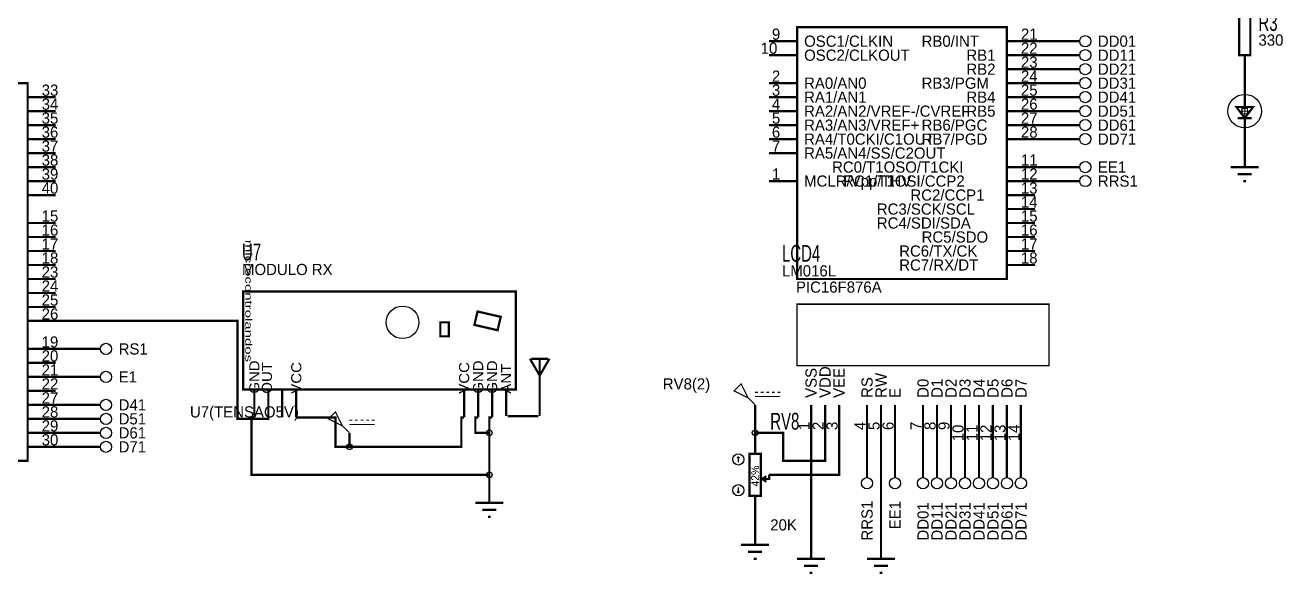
# Model space of a CAD drawing. Header units: inches. Extents: x -7.8 to 7.7, y -4.7 to 4.7.
# Drawn here: x -1.62 to 7.37, y -4.71 to -0.79 of the extents above; entities that cross this region are included whole.
import ezdxf

# ---------------------------------------------------------------- set-up
doc = ezdxf.new("R2010")
doc.units = ezdxf.units.IN
doc.layers.get('0').update_dxf_attribs({"linetype": 'CONTINUOUS'})
doc.layers.add('1', color=1, linetype='CONTINUOUS')

msp = doc.modelspace()

# ---------------------------------------------------------------- linework, layer by layer
for points, const_width in [([(7.06, -1), (7.14, -1), (7.14, -0.7), (7.06, -0.7), (7.06, -1)], 0.016), ([(3.9, -2.6), (5.4, -2.6), (5.4, -0.8), (3.9, -0.8), (3.9, -2.6)], 0.016), ([(3.7, -0.9), (3.9, -0.9)], 0.016), ([(5.6, -0.9), (5.4, -0.9)], 0.016), ([(5.8, -0.9), (5.6, -0.9)], 0.016), ([(5.92, -0.9), (5.8, -0.9)], 0.016), ([(3.7, -1), (3.9, -1)], 0.016), ([(5.6, -1), (5.4, -1)], 0.016), ([(5.8, -1), (5.6, -1)], 0.016), ([(5.92, -1), (5.8, -1)], 0.016), ([(7.1, -1.1), (7.1, -1)], 0.016), ([(5.6, -1.1), (5.4, -1.1)], 0.016), ([(5.8, -1.1), (5.6, -1.1)], 0.016), ([(5.92, -1.1), (5.8, -1.1)], 0.016), ([(7.1, -1.1), (7.1, -1.2)], 0.016), ([(-3.1, -3.9), (-1.6, -3.9), (-1.6, -1.2), (-3.1, -1.2), (-3.1, -3.9)], 0.016), ([(3.7, -1.2), (3.9, -1.2)], 0.016), ([(5.6, -1.2), (5.4, -1.2)], 0.016), ([(5.8, -1.2), (5.6, -1.2)], 0.016), ([(5.92, -1.2), (5.8, -1.2)], 0.016), ([(7.1, -1.2), (7.1, -1.3)], 0.016), ([(-1.4, -1.3), (-1.6, -1.3)], 0.016), ([(3.7, -1.3), (3.9, -1.3)], 0.016), ([(5.6, -1.3), (5.4, -1.3)], 0.016), ([(5.8, -1.3), (5.6, -1.3)], 0.016), ([(5.92, -1.3), (5.8, -1.3)], 0.016), ([(7.1, -1.28), (7.1, -1.37)], 0.016), ([(-1.4, -1.4), (-1.6, -1.4)], 0.016), ([(3.7, -1.4), (3.9, -1.4)], 0.016), ([(5.6, -1.4), (5.4, -1.4)], 0.016), ([(5.8, -1.4), (5.6, -1.4)], 0.016), ([(5.92, -1.4), (5.8, -1.4)], 0.016), ([(7.1, -1.45), (7.04, -1.37), (7.16, -1.37), (7.1, -1.45)], 0.015), ([(7.14, -1.4), (7.06, -1.4)], 0.008), ([(7.08, -1.42), (7.12, -1.42), (7.12, -1.38), (7.08, -1.38), (7.08, -1.42)], 0.008), ([(7.1, -1.36), (7.1, -1.44)], 0.008), ([(-1.4, -1.5), (-1.6, -1.5)], 0.016), ([(3.7, -1.5), (3.9, -1.5)], 0.016), ([(5.6, -1.5), (5.4, -1.5)], 0.016), ([(5.8, -1.5), (5.6, -1.5)], 0.016), ([(5.92, -1.5), (5.8, -1.5)], 0.016), ([(7.15, -1.45), (7.05, -1.45)], 0.015), ([(7.1, -1.45), (7.1, -1.52)], 0.016), ([(7.1, -1.6), (7.1, -1.5)], 0.016), ([(-1.4, -1.6), (-1.6, -1.6)], 0.016), ([(3.7, -1.6), (3.9, -1.6)], 0.016), ([(5.6, -1.6), (5.4, -1.6)], 0.016), ([(5.8, -1.6), (5.6, -1.6)], 0.016), ([(5.92, -1.6), (5.8, -1.6)], 0.016), ([(7.1, -1.7), (7.1, -1.6)], 0.016), ([(-1.4, -1.7), (-1.6, -1.7)], 0.016), ([(3.7, -1.7), (3.9, -1.7)], 0.016), ([(7.1, -1.7), (7.1, -1.8)], 0.016), ([(-1.4, -1.8), (-1.6, -1.8)], 0.016), ([(5.6, -1.8), (5.4, -1.8)], 0.016), ([(5.8, -1.8), (5.6, -1.8)], 0.016), ([(5.92, -1.8), (5.8, -1.8)], 0.016), ([(7, -1.8), (7.2, -1.8)], 0.016), ([(7.05, -1.85), (7.15, -1.85)], 0.016), ([(-1.4, -1.9), (-1.6, -1.9)], 0.016), ([(3.7, -1.9), (3.9, -1.9)], 0.016), ([(5.6, -1.9), (5.4, -1.9)], 0.016), ([(5.8, -1.9), (5.6, -1.9)], 0.016), ([(5.92, -1.9), (5.8, -1.9)], 0.016), ([(7.09, -1.9), (7.11, -1.9)], 0.016), ([(-1.4, -2), (-1.6, -2)], 0.016), ([(5.6, -2), (5.4, -2)], 0.016), ([(5.6, -2.1), (5.4, -2.1)], 0.016), ([(-1.4, -2.2), (-1.6, -2.2)], 0.016), ([(5.6, -2.2), (5.4, -2.2)], 0.016), ([(-1.4, -2.3), (-1.6, -2.3)], 0.016), ([(5.6, -2.3), (5.4, -2.3)], 0.016), ([(-1.4, -2.4), (-1.6, -2.4)], 0.016), ([(5.6, -2.4), (5.4, -2.4)], 0.016), ([(-1.4, -2.5), (-1.6, -2.5)], 0.016), ([(5.6, -2.5), (5.4, -2.5)], 0.016), ([(-1.4, -2.6), (-1.6, -2.6)], 0.016), ([(-1.4, -2.7), (-1.6, -2.7)], 0.016), ([(-0.06, -3.39), (1.89, -3.39), (1.89, -2.69), (-0.06, -2.69), (-0.06, -3.39)], 0.016), ([(3.9, -3.22), (5.7, -3.22), (5.7, -2.78), (3.9, -2.78), (3.9, -3.22)], 0.01), ([(-1.4, -2.8), (-1.6, -2.8)], 0.016), ([(1.5936, -2.9282), (1.7592, -2.9664), (1.7813, -2.8707), (1.6157, -2.8324), (1.5936, -2.9282)], 0.016), ([(-1.4, -2.9), (-1.6, -2.9)], 0.016), ([(-1.4, -2.9), (-0.1, -2.9), (-0.1, -3.6), (0.12, -3.6), (0.12, -3.59)], 0.016), ([(1.35, -3.01), (1.41, -3.01), (1.41, -2.91), (1.35, -2.91), (1.35, -3.01)], 0.016), ([(-1.4, -3.1), (-1.6, -3.1)], 0.016), ([(-1.2, -3.1), (-1.4, -3.1)], 0.016), ([(-1.08, -3.1), (-1.2, -3.1)], 0.016), ([(-1.4, -3.2), (-1.6, -3.2)], 0.016), ([(2.06, -3.58), (2.06, -3.29), (1.99, -3.17)], 0.016), ([(2, -3.17), (2.12, -3.17)], 0.016), ([(2.06, -3.29), (2.13, -3.17)], 0.016), ([(2.06, -3.28), (2.06, -3.17)], 0.016), ([(-1.4, -3.3), (-1.6, -3.3)], 0.016), ([(-1.2, -3.3), (-1.4, -3.3)], 0.016), ([(-1.08, -3.3), (-1.2, -3.3)], 0.016), ([(-1.4, -3.4), (-1.6, -3.4)], 0.016), ([(0.02, -3.59), (0.02, -3.39)], 0.016), ([(0.12, -3.59), (0.12, -3.39)], 0.016), ([(0.22, -3.59), (0.22, -3.39)], 0.016), ([(0.32, -3.59), (0.32, -3.39)], 0.016), ([(1.52, -3.59), (1.52, -3.39)], 0.016), ([(1.62, -3.59), (1.62, -3.39)], 0.016), ([(1.72, -3.59), (1.72, -3.39)], 0.016), ([(1.82, -3.39), (1.82, -3.58)], 0.016), ([(3.55, -3.45), (3.45, -3.4), (3.5, -3.35), (3.55, -3.45)], 0.008), ([(3.6, -3.41), (3.62, -3.41)], 0.008), ([(3.64, -3.41), (3.66, -3.41)], 0.008), ([(3.68, -3.41), (3.7, -3.41)], 0.008), ([(3.72, -3.41), (3.74, -3.41)], 0.008), ([(3.76, -3.41), (3.78, -3.41)], 0.008), ([(-1.4, -3.5), (-1.6, -3.5)], 0.016), ([(-1.2, -3.5), (-1.4, -3.5)], 0.016), ([(-1.08, -3.5), (-1.2, -3.5)], 0.016), ([(3.6, -3.5), (3.55, -3.45)], 0.008), ([(3.6, -3.7), (3.6, -3.7), (3.6, -3.5)], 0.016), ([(3.6, -3.44), (3.78, -3.44)], 0.008), ([(4, -3.7), (4, -3.5)], 0.016), ([(4.1, -3.7), (4.1, -3.5)], 0.016), ([(4.2, -3.7), (4.2, -3.5)], 0.016), ([(4.4, -3.7), (4.4, -3.5)], 0.016), ([(4.5, -3.7), (4.5, -3.5)], 0.016), ([(4.6, -3.7), (4.6, -3.5)], 0.016), ([(4.8, -3.7), (4.8, -3.5)], 0.016), ([(4.9, -3.7), (4.9, -3.5)], 0.016), ([(5, -3.7), (5, -3.5)], 0.016), ([(5.1, -3.7), (5.1, -3.5)], 0.016), ([(5.2, -3.7), (5.2, -3.5)], 0.016), ([(5.3, -3.7), (5.3, -3.5)], 0.016), ([(5.4, -3.7), (5.4, -3.5)], 0.016), ([(5.5, -3.7), (5.5, -3.5)], 0.016), ([(-1.4, -3.6), (-1.6, -3.6)], 0.016), ([(-1.2, -3.6), (-1.4, -3.6)], 0.016), ([(-1.08, -3.6), (-1.2, -3.6)], 0.016), ([(1.7, -4), (0, -4), (0, -3.59), (0.02, -3.59)], 0.016), ([(0.7, -3.8), (0.6, -3.8), (0.6, -3.59), (0.32, -3.59)], 0.016), ([(0.65, -3.65), (0.55, -3.6), (0.6, -3.55), (0.65, -3.65)], 0.008), ([(0.7, -3.8), (1.5, -3.8), (1.5, -3.59), (1.52, -3.59)], 0.016), ([(1.7, -3.7), (1.6, -3.7), (1.6, -3.59), (1.62, -3.59)], 0.016), ([(1.7, -3.7), (1.7, -3.59), (1.72, -3.59)], 0.016), ([(2.05, -3.58), (1.83, -3.58)], 0.016), ([(0.7, -3.7), (0.65, -3.65)], 0.008), ([(0.7, -3.61), (0.72, -3.61)], 0.008), ([(0.7, -3.64), (0.88, -3.64)], 0.008), ([(0.74, -3.61), (0.76, -3.61)], 0.008), ([(0.78, -3.61), (0.8, -3.61)], 0.008), ([(0.82, -3.61), (0.84, -3.61)], 0.008), ([(0.86, -3.61), (0.88, -3.61)], 0.008), ([(-1.4, -3.7), (-1.6, -3.7)], 0.016), ([(-1.2, -3.7), (-1.4, -3.7)], 0.016), ([(-1.08, -3.7), (-1.2, -3.7)], 0.016), ([(0.7, -3.8), (0.7, -3.7)], 0.016), ([(1.7, -4), (1.7, -3.7)], 0.016), ([(3.6, -3.7), (3.8, -3.7), (3.8, -3.9), (4.1, -3.9), (4.1, -3.7)], 0.016), ([(3.6, -3.7), (3.6, -3.8)], 0.016), ([(3.8, -4), (4.2, -4), (4.2, -3.7)], 0.016), ([(4, -4.5), (4, -3.7)], 0.016), ([(4.4, -3.9), (4.4, -3.7)], 0.016), ([(4.5, -4.5), (4.5, -3.7)], 0.016), ([(4.6, -3.9), (4.6, -3.7)], 0.016), ([(4.8, -3.9), (4.8, -3.7)], 0.016), ([(4.9, -3.9), (4.9, -3.7)], 0.016), ([(5, -3.9), (5, -3.7)], 0.016), ([(5.1, -3.9), (5.1, -3.7)], 0.016), ([(5.2, -3.9), (5.2, -3.7)], 0.016), ([(5.3, -3.9), (5.3, -3.7)], 0.016), ([(5.4, -3.9), (5.4, -3.7)], 0.016), ([(5.5, -3.9), (5.5, -3.7)], 0.016), ([(-1.4, -3.8), (-1.6, -3.8)], 0.016), ([(-1.2, -3.8), (-1.4, -3.8)], 0.016), ([(-1.08, -3.8), (-1.2, -3.8)], 0.016), ([(3.56, -4.15), (3.64, -4.15), (3.64, -3.85), (3.56, -3.85), (3.56, -4.15)], 0.016), ([(3.6, -3.85), (3.6, -3.8)], 0.016), ([(3.48, -3.87), (3.47, -3.88)], 0.008), ([(3.48, -3.87), (3.49, -3.88)], 0.008), ([(3.48, -3.87), (3.48, -3.91)], 0.008), ([(4.4, -4.02), (4.4, -3.9)], 0.016), ([(4.6, -4.02), (4.6, -3.9)], 0.016), ([(4.8, -4.02), (4.8, -3.9)], 0.016), ([(4.9, -4.02), (4.9, -3.9)], 0.016), ([(5, -4.02), (5, -3.9)], 0.016), ([(5.1, -4.02), (5.1, -3.9)], 0.016), ([(5.2, -4.02), (5.2, -3.9)], 0.016), ([(5.3, -4.02), (5.3, -3.9)], 0.016), ([(5.4, -4.02), (5.4, -3.9)], 0.016), ([(5.5, -4.02), (5.5, -3.9)], 0.016), ([(1.7, -4), (1.7, -4.1)], 0.016), ([(3.65, -4.03), (3.7, -4.03), (3.7, -4)], 0.016), ([(3.65, -4.03), (3.68, -4.01)], 0.016), ([(3.65, -4.03), (3.68, -4.05)], 0.016), ([(3.8, -4), (3.7, -4)], 0.016), ([(1.7, -4.1), (1.7, -4.2)], 0.016), ([(3.48, -4.13), (3.47, -4.12)], 0.008), ([(3.48, -4.13), (3.48, -4.09)], 0.008), ([(3.48, -4.13), (3.49, -4.12)], 0.008), ([(1.6, -4.2), (1.8, -4.2)], 0.016), ([(3.6, -4.2), (3.6, -4.15)], 0.016), ([(3.6, -4.3), (3.6, -4.2)], 0.016), ([(1.65, -4.25), (1.75, -4.25)], 0.016), ([(1.69, -4.3), (1.71, -4.3)], 0.016), ([(3.6, -4.4), (3.6, -4.3)], 0.016), ([(3.6, -4.4), (3.6, -4.5)], 0.016), ([(3.5, -4.5), (3.7, -4.5)], 0.016), ([(4, -4.5), (4, -4.6)], 0.016), ([(4.5, -4.5), (4.5, -4.6)], 0.016), ([(3.55, -4.55), (3.65, -4.55)], 0.016), ([(3.59, -4.6), (3.61, -4.6)], 0.016), ([(3.9, -4.6), (4.1, -4.6)], 0.016), ([(3.95, -4.65), (4.05, -4.65)], 0.016), ([(4.4, -4.6), (4.6, -4.6)], 0.016), ([(4.45, -4.65), (4.55, -4.65)], 0.016), ([(3.99, -4.7), (4.01, -4.7)], 0.016), ([(4.49, -4.7), (4.51, -4.7)], 0.016)]:
    msp.add_lwpolyline(points, dxfattribs=dict(const_width=const_width))
for centre, radius in [((5.96, -0.9), 0.04), ((5.96, -1), 0.04), ((5.96, -1.1), 0.04), ((5.96, -1.2), 0.04), ((5.96, -1.3), 0.04), ((7.1, -1.4), 0.12), ((5.96, -1.4), 0.04), ((5.96, -1.5), 0.04), ((5.96, -1.6), 0.04), ((5.96, -1.8), 0.04), ((5.96, -1.9), 0.04), ((1.08, -2.91), 0.1166), ((-1.04, -3.1), 0.04), ((-1.04, -3.3), 0.04), ((-1.04, -3.5), 0.04), ((-1.04, -3.6), 0.04), ((-1.04, -3.7), 0.04), ((1.7, -3.7), 0.02), ((3.6, -3.7), 0.02), ((-1.04, -3.8), 0.04), ((0.7, -3.8), 0.02), ((3.48, -3.89), 0.04), ((1.7, -4), 0.02), ((4.4, -4.06), 0.04), ((4.6, -4.06), 0.04), ((4.8, -4.06), 0.04), ((4.9, -4.06), 0.04), ((5, -4.06), 0.04), ((5.1, -4.06), 0.04), ((5.2, -4.06), 0.04), ((5.3, -4.06), 0.04), ((5.4, -4.06), 0.04), ((5.5, -4.06), 0.04), ((3.48, -4.11), 0.04)]:
    msp.add_circle(centre, radius)

# ---------------------------------------------------------------- texts
at = {"width": 0.666667}
for s, p in [('R3', (7.198, -0.827)), ('U7', (-0.068, -2.467)), ('LCD4', (3.792, -2.477)), ('RV8', (3.708, -3.677))]:
    msp.add_text(s, height=0.12, dxfattribs=at).set_placement(p)
for s, p in [('9', (3.72, -0.89)), ('21', (5.5, -0.89)), ('OSC1/CLKIN', (3.95, -0.94)), ('RB0/INT', (4.79, -0.94)), ('DD01', (6.05, -0.94)), ('330', (7.198, -0.932)), ('10', (3.64, -0.99)), ('OSC2/CLKOUT', (3.95, -1.04)), ('RB1', (5.11, -1.04)), ('22', (5.5, -0.99)), ('DD11', (6.05, -1.04)), ('RB2', (5.11, -1.14)), ('23', (5.5, -1.09)), ('DD21', (6.05, -1.14)), ('2', (3.72, -1.19)), ('RA0/AN0', (3.95, -1.24)), ('RB3/PGM', (4.79, -1.24)), ('24', (5.5, -1.19)), ('DD31', (6.05, -1.24)), ('33', (-1.5, -1.29)), ('3', (3.72, -1.29)), ('RA1/AN1', (3.95, -1.34)), ('25', (5.5, -1.29)), ('34', (-1.5, -1.39)), ('4', (3.72, -1.39)), ('RB4', (5.11, -1.34)), ('26', (5.5, -1.39)), ('DD41', (6.05, -1.34)), ('35', (-1.5, -1.49)), ('5', (3.72, -1.49)), ('RA2/AN2/VREF-/CVREF', (3.95, -1.44)), ('RB5', (5.11, -1.44)), ('27', (5.5, -1.49)), ('DD51', (6.05, -1.44)), ('36', (-1.5, -1.59)), ('6', (3.72, -1.59)), ('RA3/AN3/VREF+', (3.95, -1.54)), ('RB6/PGC', (4.79, -1.54)), ('28', (5.5, -1.59)), ('DD61', (6.05, -1.54)), ('37', (-1.5, -1.69)), ('7', (3.72, -1.69)), ('RA4/T0CKI/C1OUT', (3.95, -1.64)), ('RB7/PGD', (4.79, -1.64)), ('DD71', (6.05, -1.64)), ('RA5/AN4/SS/C2OUT', (3.95, -1.74)), ('38', (-1.5, -1.79)), ('RC0/T1OSO/T1CKI', (4.15, -1.84)), ('11', (5.5, -1.79)), ('EE1', (6.05, -1.84)), ('39', (-1.5, -1.89)), ('1', (3.72, -1.89)), ('MCLR/Vpp/THV', (3.95, -1.94)), ('RC1/T1OSI/CCP2', (4.23, -1.94)), ('12', (5.5, -1.89)), ('RRS1', (6.05, -1.94)), ('40', (-1.5, -1.99)), ('RC2/CCP1', (4.71, -2.04)), ('13', (5.5, -1.99)), ('RC3/SCK/SCL', (4.47, -2.14)), ('14', (5.5, -2.09)), ('15', (-1.5, -2.19)), ('RC4/SDI/SDA', (4.47, -2.24)), ('15', (5.5, -2.19)), ('16', (-1.5, -2.29)), ('16', (5.5, -2.29)), ('17', (-1.5, -2.39)), ('RC5/SDO', (4.79, -2.34)), ('17', (5.5, -2.39)), ('18', (-1.5, -2.49)), ('RC6/TX/CK', (4.63, -2.44)), ('18', (5.5, -2.49)), ('23', (-1.5, -2.59)), ('MODULO RX', (-0.068, -2.572)), ('LM016L', (3.792, -2.582)), ('RC7/RX/DT', (4.63, -2.54)), ('24', (-1.5, -2.69)), ('PIC16F876A', (3.892, -2.698)), ('25', (-1.5, -2.79)), ('26', (-1.5, -2.89)), ('19', (-1.5, -3.09)), ('20', (-1.5, -3.19)), ('RS1', (-0.95, -3.14)), ('21', (-1.5, -3.29)), ('22', (-1.5, -3.39)), ('E1', (-0.95, -3.34)), ('RV8(2)', (2.94, -3.39)), ('27', (-1.5, -3.49)), ('D41', (-0.95, -3.54)), ('U7(TENSAO5V)', (-0.44, -3.59)), ('28', (-1.5, -3.59)), ('D51', (-0.95, -3.64)), ('29', (-1.5, -3.69)), ('D61', (-0.95, -3.74)), ('30', (-1.5, -3.79)), ('D71', (-0.95, -3.84)), ('20K', (3.708, -4.398))]:
    msp.add_text(s, height=0.08).set_placement(p)
for s, height, rotation, width, p in [('microcontrolandos', 0.048, 270, 1.666667, (-0.044, -2.32)), ('GND', 0.072, 90, 1.111111, (0.056, -3.42)), ('OUT', 0.072, 90, 1.111111, (0.146, -3.42)), ('VCC', 0.072, 90, 1.111111, (0.356, -3.42)), ('VCC', 0.072, 90, 1.111111, (1.556, -3.42)), ('GND', 0.072, 90, 1.111111, (1.656, -3.42)), ('GND', 0.072, 90, 1.111111, (1.756, -3.42)), ('ANT', 0.072, 90, 1.111111, (1.856, -3.42))]:
    msp.add_text(s, height=height, rotation=rotation, dxfattribs=dict(width=width)).set_placement(p)
for s, p in [('VDD', (4.14, -3.45)), ('VSS', (4.04, -3.45)), ('VEE', (4.24, -3.45)), ('RS', (4.44, -3.45)), ('RW', (4.54, -3.45)), ('D0', (4.84, -3.45)), ('D1', (4.94, -3.45)), ('D2', (5.04, -3.45)), ('D3', (5.14, -3.45)), ('D4', (5.24, -3.45)), ('D5', (5.34, -3.45)), ('D6', (5.44, -3.45)), ('D7', (5.54, -3.45)), ('E', (4.64, -3.45)), ('1', (3.99, -3.68)), ('2', (4.09, -3.68)), ('3', (4.19, -3.68)), ('4', (4.39, -3.68)), ('5', (4.49, -3.68)), ('6', (4.59, -3.68)), ('7', (4.79, -3.68)), ('8', (4.89, -3.68)), ('9', (4.99, -3.68)), ('10', (5.09, -3.76)), ('11', (5.19, -3.76)), ('12', (5.29, -3.76)), ('13', (5.39, -3.76)), ('14', (5.49, -3.76)), ('RRS1', (4.44, -4.47)), ('EE1', (4.64, -4.39)), ('DD01', (4.84, -4.47)), ('DD11', (4.94, -4.47)), ('DD21', (5.04, -4.47)), ('DD31', (5.14, -4.47)), ('DD41', (5.24, -4.47)), ('DD51', (5.34, -4.47)), ('DD61', (5.44, -4.47)), ('DD71', (5.54, -4.47))]:
    msp.add_text(s, height=0.08, rotation=90).set_placement(p)
at = {"layer": '1'}
msp.add_text('42%', height=0.056, rotation=90, dxfattribs=at).set_placement((3.628, -4.084))

doc.saveas('drawing.dxf')
